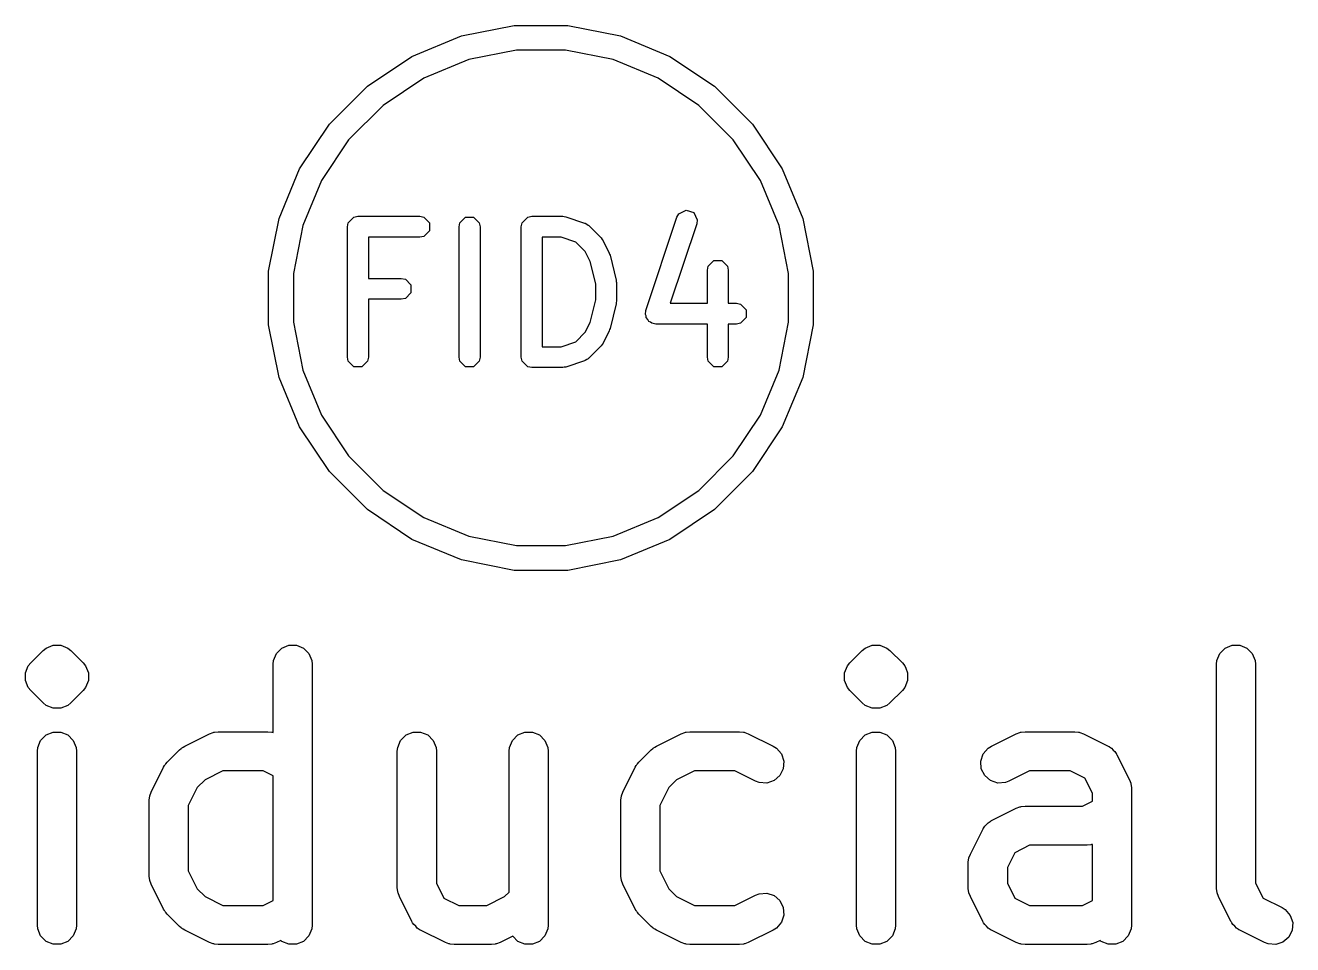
# Model space of a CAD drawing. Header units: inches. Extents: x 4.11 to 10.25, y -6.46 to -1.35.
# Drawn here: x 10.0569 to 10.2484, y -6.4356 to -6.2969 of the extents above; entities that cross this region are included whole.
import ezdxf

# ---------------------------------------------------------------- set-up
doc = ezdxf.new("R2010")
doc.units = ezdxf.units.IN
doc.header["$MEASUREMENT"] = 0
doc.layers.add('BLACK', color=250, linetype='CONTINUOUS')

msp = doc.modelspace()

# ---------------------------------------------------------------- linework, layer by layer
at = {"layer": 'BLACK', "linetype": 'CONTINUOUS'}
for p, q in [((10.12283, -6.29845), (10.13077, -6.29687)), ((10.13077, -6.29687), (10.13888, -6.29687)), ((10.13888, -6.29687), (10.14683, -6.29845)), ((10.11534, -6.30155), (10.12283, -6.29845)), ((10.14683, -6.29845), (10.15431, -6.30155)), ((10.1086, -6.30605), (10.11534, -6.30155)), ((10.13114, -6.30061), (10.12392, -6.30204)), ((10.13851, -6.30061), (10.13114, -6.30061)), ((10.14573, -6.30204), (10.13851, -6.30061)), ((10.15431, -6.30155), (10.16105, -6.30605)), ((10.12392, -6.30204), (10.11711, -6.30486)), ((10.15254, -6.30486), (10.14573, -6.30204)), ((10.11711, -6.30486), (10.11098, -6.30896)), ((10.15867, -6.30896), (10.15254, -6.30486)), ((10.10287, -6.31178), (10.1086, -6.30605)), ((10.16105, -6.30605), (10.16678, -6.31178)), ((10.11098, -6.30896), (10.10577, -6.31416)), ((10.16388, -6.31416), (10.15867, -6.30896)), ((10.09837, -6.31852), (10.10287, -6.31178)), ((10.16678, -6.31178), (10.17128, -6.31852)), ((10.10577, -6.31416), (10.10168, -6.32029)), ((10.16797, -6.32029), (10.16388, -6.31416)), ((10.09527, -6.32601), (10.09837, -6.31852)), ((10.17128, -6.31852), (10.17438, -6.32601)), ((10.10168, -6.32029), (10.09886, -6.3271)), ((10.17079, -6.3271), (10.16797, -6.32029)), ((10.15566, -6.3253), (10.15674, -6.32476)), ((10.15674, -6.32476), (10.15789, -6.32514)), ((10.09369, -6.33396), (10.09527, -6.32601)), ((10.1056, -6.32726), (10.10572, -6.32666)), ((10.10572, -6.32666), (10.10657, -6.32581)), ((10.10657, -6.32581), (10.10717, -6.32569)), ((10.10717, -6.32569), (10.11655, -6.32569)), ((10.11655, -6.32569), (10.11715, -6.32581)), ((10.11715, -6.32581), (10.118, -6.32666)), ((10.118, -6.32666), (10.118, -6.32787)), ((10.12247, -6.32726), (10.12259, -6.32666)), ((10.12259, -6.32666), (10.12344, -6.32581)), ((10.12344, -6.32581), (10.12465, -6.32581)), ((10.12465, -6.32581), (10.1255, -6.32666)), ((10.1255, -6.32666), (10.12562, -6.32726)), ((10.13184, -6.32726), (10.13196, -6.32666)), ((10.13196, -6.32666), (10.13282, -6.32581)), ((10.13282, -6.32581), (10.13342, -6.32569)), ((10.13342, -6.32569), (10.13811, -6.32569)), ((10.13811, -6.32569), (10.13835, -6.32574)), ((10.13835, -6.32574), (10.1386, -6.32577)), ((10.1386, -6.32577), (10.14142, -6.32671)), ((10.15067, -6.33989), (10.15536, -6.32583)), ((10.15536, -6.32583), (10.15566, -6.3253)), ((10.15789, -6.32514), (10.15842, -6.32622)), ((10.15842, -6.32622), (10.15835, -6.32683)), ((10.17438, -6.32601), (10.17596, -6.33396)), ((10.09886, -6.3271), (10.09742, -6.33432)), ((10.1056, -6.34695), (10.1056, -6.32726)), ((10.118, -6.32787), (10.11715, -6.32872)), ((10.12247, -6.34695), (10.12247, -6.32726)), ((10.12562, -6.32726), (10.12562, -6.34695)), ((10.13184, -6.34695), (10.13184, -6.32726)), ((10.14142, -6.32671), (10.14148, -6.32675)), ((10.14148, -6.32675), (10.14152, -6.32675)), ((10.14152, -6.32675), (10.14173, -6.32689)), ((10.14173, -6.32689), (10.14195, -6.32701)), ((10.14195, -6.32701), (10.14197, -6.32704)), ((10.14197, -6.32704), (10.14203, -6.32709)), ((10.14203, -6.32709), (10.14391, -6.32896)), ((10.15835, -6.32683), (10.15435, -6.33881)), ((10.17223, -6.33432), (10.17079, -6.3271)), ((10.11655, -6.32884), (10.10875, -6.32884)), ((10.10875, -6.32884), (10.10875, -6.33506)), ((10.11715, -6.32872), (10.11655, -6.32884)), ((10.13785, -6.32884), (10.13499, -6.32884)), ((10.13499, -6.32884), (10.13499, -6.34538)), ((10.14007, -6.32958), (10.13785, -6.32884)), ((10.1415, -6.33101), (10.14007, -6.32958)), ((10.14391, -6.32896), (10.14405, -6.32917)), ((10.14405, -6.32917), (10.1442, -6.32937)), ((10.1442, -6.32937), (10.14514, -6.33125)), ((10.14224, -6.3325), (10.1415, -6.33101)), ((10.14514, -6.33125), (10.14518, -6.33141)), ((10.14518, -6.33141), (10.14526, -6.33157)), ((10.14526, -6.33157), (10.1462, -6.33532)), ((10.16009, -6.33322), (10.16094, -6.33237)), ((10.16094, -6.33237), (10.16214, -6.33237)), ((10.16214, -6.33237), (10.163, -6.33322)), ((10.09369, -6.33432), (10.09369, -6.33396)), ((10.09369, -6.34206), (10.09369, -6.33432)), ((10.09742, -6.33432), (10.09742, -6.34169)), ((10.14309, -6.3359), (10.14224, -6.3325)), ((10.15997, -6.33383), (10.16009, -6.33322)), ((10.15997, -6.33881), (10.15997, -6.33383)), ((10.163, -6.33322), (10.16312, -6.33383)), ((10.16312, -6.33383), (10.16312, -6.33881)), ((10.17223, -6.34169), (10.17223, -6.33432)), ((10.17596, -6.33396), (10.17596, -6.34206)), ((10.10875, -6.33506), (10.11373, -6.33506)), ((10.11373, -6.33506), (10.11434, -6.33518)), ((10.11434, -6.33518), (10.11519, -6.33604)), ((10.11519, -6.33604), (10.11519, -6.33724)), ((10.14309, -6.33832), (10.14309, -6.3359)), ((10.1462, -6.33532), (10.1462, -6.33551)), ((10.1462, -6.33551), (10.14624, -6.3357)), ((10.14624, -6.3357), (10.14624, -6.33851)), ((10.11434, -6.33809), (10.11373, -6.33821)), ((10.11519, -6.33724), (10.11434, -6.33809)), ((10.11373, -6.33821), (10.10875, -6.33821)), ((10.10875, -6.33821), (10.10875, -6.34695)), ((10.14224, -6.34171), (10.14309, -6.33832)), ((10.1462, -6.3389), (10.14526, -6.34264)), ((10.14624, -6.33851), (10.1462, -6.3387)), ((10.1462, -6.3387), (10.1462, -6.3389)), ((10.1506, -6.3405), (10.15067, -6.33989)), ((10.15435, -6.33881), (10.15997, -6.33881)), ((10.16312, -6.33881), (10.16435, -6.33881)), ((10.16435, -6.33881), (10.16496, -6.33893)), ((10.16496, -6.33893), (10.16581, -6.33979)), ((10.16581, -6.33979), (10.16581, -6.34099)), ((10.09742, -6.34169), (10.09886, -6.34892)), ((10.1415, -6.3432), (10.14224, -6.34171)), ((10.15071, -6.34073), (10.1506, -6.3405)), ((10.15071, -6.34099), (10.15071, -6.34073)), ((10.15097, -6.34125), (10.15071, -6.34099)), ((10.15113, -6.34158), (10.15097, -6.34125)), ((10.15138, -6.34166), (10.15113, -6.34158)), ((10.15156, -6.34184), (10.15138, -6.34166)), ((10.15217, -6.34196), (10.15156, -6.34184)), ((10.15997, -6.34196), (10.15217, -6.34196)), ((10.15997, -6.34695), (10.15997, -6.34196)), ((10.16435, -6.34196), (10.16312, -6.34196)), ((10.16312, -6.34196), (10.16312, -6.34695)), ((10.16496, -6.34184), (10.16435, -6.34196)), ((10.16581, -6.34099), (10.16496, -6.34184)), ((10.17079, -6.34892), (10.17223, -6.34169)), ((10.09527, -6.35001), (10.09369, -6.34206)), ((10.14007, -6.34464), (10.1415, -6.3432)), ((10.14514, -6.34297), (10.1442, -6.34484)), ((10.14518, -6.3428), (10.14514, -6.34297)), ((10.14526, -6.34264), (10.14518, -6.3428)), ((10.17596, -6.34206), (10.17438, -6.35001)), ((10.13499, -6.34538), (10.13785, -6.34538)), ((10.13785, -6.34538), (10.14007, -6.34464)), ((10.14391, -6.34525), (10.14203, -6.34713)), ((10.14405, -6.34504), (10.14391, -6.34525)), ((10.1442, -6.34484), (10.14405, -6.34504)), ((10.10572, -6.34755), (10.1056, -6.34695)), ((10.10657, -6.3484), (10.10572, -6.34755)), ((10.10863, -6.34755), (10.10778, -6.3484)), ((10.10875, -6.34695), (10.10863, -6.34755)), ((10.12259, -6.34755), (10.12247, -6.34695)), ((10.12344, -6.3484), (10.12259, -6.34755)), ((10.1255, -6.34755), (10.12465, -6.3484)), ((10.12562, -6.34695), (10.1255, -6.34755)), ((10.13196, -6.34755), (10.13184, -6.34695)), ((10.13282, -6.3484), (10.13196, -6.34755)), ((10.14142, -6.34751), (10.1386, -6.34844)), ((10.14148, -6.34747), (10.14142, -6.34751)), ((10.14152, -6.34747), (10.14148, -6.34747)), ((10.14173, -6.34733), (10.14152, -6.34747)), ((10.14195, -6.3472), (10.14173, -6.34733)), ((10.14197, -6.34717), (10.14195, -6.3472)), ((10.14203, -6.34713), (10.14197, -6.34717)), ((10.16009, -6.34755), (10.15997, -6.34695)), ((10.16094, -6.3484), (10.16009, -6.34755)), ((10.163, -6.34755), (10.16214, -6.3484)), ((10.16312, -6.34695), (10.163, -6.34755)), ((10.09886, -6.34892), (10.10168, -6.35572)), ((10.10778, -6.3484), (10.10657, -6.3484)), ((10.12465, -6.3484), (10.12344, -6.3484)), ((10.13342, -6.34852), (10.13282, -6.3484)), ((10.13811, -6.34852), (10.13342, -6.34852)), ((10.13835, -6.34848), (10.13811, -6.34852)), ((10.1386, -6.34844), (10.13835, -6.34848)), ((10.16214, -6.3484), (10.16094, -6.3484)), ((10.16797, -6.35572), (10.17079, -6.34892)), ((10.09837, -6.35749), (10.09527, -6.35001)), ((10.17438, -6.35001), (10.17128, -6.35749)), ((10.10168, -6.35572), (10.10577, -6.36185)), ((10.16388, -6.36185), (10.16797, -6.35572)), ((10.10287, -6.36423), (10.09837, -6.35749)), ((10.17128, -6.35749), (10.16678, -6.36423)), ((10.10577, -6.36185), (10.11098, -6.36706)), ((10.15867, -6.36706), (10.16388, -6.36185)), ((10.1086, -6.36996), (10.10287, -6.36423)), ((10.16678, -6.36423), (10.16105, -6.36996)), ((10.11098, -6.36706), (10.11711, -6.37115)), ((10.15254, -6.37115), (10.15867, -6.36706)), ((10.11534, -6.37446), (10.1086, -6.36996)), ((10.16105, -6.36996), (10.15431, -6.37446)), ((10.11711, -6.37115), (10.12392, -6.37397)), ((10.14573, -6.37397), (10.15254, -6.37115)), ((10.12283, -6.37757), (10.11534, -6.37446)), ((10.12392, -6.37397), (10.13114, -6.37541)), ((10.13851, -6.37541), (10.14573, -6.37397)), ((10.15431, -6.37446), (10.14683, -6.37757)), ((10.13114, -6.37541), (10.13851, -6.37541)), ((10.13077, -6.37915), (10.12283, -6.37757)), ((10.14683, -6.37757), (10.13888, -6.37915)), ((10.13888, -6.37915), (10.13077, -6.37915)), ((10.05775, -6.3931), (10.05962, -6.39123)), ((10.05962, -6.39123), (10.06007, -6.39086)), ((10.06007, -6.39086), (10.06113, -6.39042)), ((10.06113, -6.39042), (10.06229, -6.39042)), ((10.06229, -6.39042), (10.06229, -6.39042)), ((10.06229, -6.39042), (10.06335, -6.39086)), ((10.06335, -6.39086), (10.0638, -6.39123)), ((10.0638, -6.39123), (10.06567, -6.3931)), ((10.09443, -6.39274), (10.09487, -6.39167)), ((10.09487, -6.39167), (10.09569, -6.39086)), ((10.09569, -6.39086), (10.09675, -6.39042)), ((10.09675, -6.39042), (10.09791, -6.39042)), ((10.09791, -6.39042), (10.09897, -6.39086)), ((10.09897, -6.39086), (10.09978, -6.39167)), ((10.09978, -6.39167), (10.10023, -6.39274)), ((10.18148, -6.3931), (10.18336, -6.39123)), ((10.18336, -6.39123), (10.1838, -6.39086)), ((10.1838, -6.39086), (10.18487, -6.39042)), ((10.18487, -6.39042), (10.18602, -6.39042)), ((10.18602, -6.39042), (10.18602, -6.39042)), ((10.18602, -6.39042), (10.18708, -6.39086)), ((10.18708, -6.39086), (10.18753, -6.39123)), ((10.18753, -6.39123), (10.18941, -6.3931)), ((10.23692, -6.39274), (10.23736, -6.39167)), ((10.23736, -6.39167), (10.23817, -6.39086)), ((10.23817, -6.39086), (10.23924, -6.39042)), ((10.23924, -6.39042), (10.24039, -6.39042)), ((10.24039, -6.39042), (10.24145, -6.39086)), ((10.24145, -6.39086), (10.24227, -6.39167)), ((10.24227, -6.39167), (10.24271, -6.39274)), ((10.05694, -6.39461), (10.05738, -6.39355)), ((10.05738, -6.39355), (10.05775, -6.3931)), ((10.06567, -6.3931), (10.06604, -6.39355)), ((10.06604, -6.39355), (10.06618, -6.39389)), ((10.09438, -6.39331), (10.09443, -6.39274)), ((10.09438, -6.4036), (10.09438, -6.39331)), ((10.10023, -6.39274), (10.10028, -6.39331)), ((10.10028, -6.39331), (10.10028, -6.43269)), ((10.18067, -6.39461), (10.18111, -6.39355)), ((10.18111, -6.39355), (10.18148, -6.3931)), ((10.18941, -6.3931), (10.18977, -6.39355)), ((10.18977, -6.39355), (10.18992, -6.39389)), ((10.23686, -6.39331), (10.23692, -6.39274)), ((10.23686, -6.42706), (10.23686, -6.39331)), ((10.24271, -6.39274), (10.24276, -6.39331)), ((10.24276, -6.39331), (10.24276, -6.42636)), ((10.05694, -6.39577), (10.05694, -6.39461)), ((10.06618, -6.39389), (10.06648, -6.39461)), ((10.06648, -6.39461), (10.06648, -6.39577)), ((10.18067, -6.39577), (10.18067, -6.39461)), ((10.18992, -6.39389), (10.19021, -6.39461)), ((10.19021, -6.39461), (10.19021, -6.39577)), ((10.05738, -6.39683), (10.05694, -6.39577)), ((10.05775, -6.39728), (10.05738, -6.39683)), ((10.05962, -6.39915), (10.05775, -6.39728)), ((10.06567, -6.39728), (10.0638, -6.39915)), ((10.06604, -6.39683), (10.06567, -6.39728)), ((10.06648, -6.39577), (10.06604, -6.39683)), ((10.18111, -6.39683), (10.18067, -6.39577)), ((10.18148, -6.39728), (10.18111, -6.39683)), ((10.18336, -6.39915), (10.18148, -6.39728)), ((10.18941, -6.39728), (10.18753, -6.39915)), ((10.18977, -6.39683), (10.18941, -6.39728)), ((10.19021, -6.39577), (10.18977, -6.39683)), ((10.06007, -6.39952), (10.05962, -6.39915)), ((10.0638, -6.39915), (10.06335, -6.39952)), ((10.1838, -6.39952), (10.18336, -6.39915)), ((10.18753, -6.39915), (10.18708, -6.39952)), ((10.06113, -6.39996), (10.06007, -6.39952)), ((10.06229, -6.39996), (10.06113, -6.39996)), ((10.06113, -6.39996), (10.06113, -6.39996)), ((10.06335, -6.39952), (10.06229, -6.39996)), ((10.06229, -6.39996), (10.06229, -6.39996)), ((10.18487, -6.39996), (10.1838, -6.39952)), ((10.18602, -6.39996), (10.18487, -6.39996)), ((10.18487, -6.39996), (10.18487, -6.39996)), ((10.18708, -6.39952), (10.18602, -6.39996)), ((10.18602, -6.39996), (10.18602, -6.39996)), ((10.05881, -6.40586), (10.05925, -6.4048)), ((10.05925, -6.4048), (10.06007, -6.40398)), ((10.06007, -6.40398), (10.06113, -6.40354)), ((10.06113, -6.40354), (10.06229, -6.40354)), ((10.06229, -6.40354), (10.06335, -6.40398)), ((10.06335, -6.40398), (10.06416, -6.4048)), ((10.06416, -6.4048), (10.06461, -6.40586)), ((10.08101, -6.40567), (10.08476, -6.4038)), ((10.08476, -6.4038), (10.0853, -6.40359)), ((10.0853, -6.40359), (10.08541, -6.40358)), ((10.08541, -6.40358), (10.08551, -6.40354)), ((10.08551, -6.40354), (10.08608, -6.40349)), ((10.08608, -6.40349), (10.09358, -6.40349)), ((10.09358, -6.40349), (10.09416, -6.40354)), ((10.09416, -6.40354), (10.09425, -6.40358)), ((10.09425, -6.40358), (10.09436, -6.40359)), ((10.09436, -6.40359), (10.09438, -6.4036)), ((10.11318, -6.40586), (10.11362, -6.4048)), ((10.11362, -6.4048), (10.11444, -6.40398)), ((10.11444, -6.40398), (10.1155, -6.40354)), ((10.1155, -6.40354), (10.11665, -6.40354)), ((10.11665, -6.40354), (10.11772, -6.40398)), ((10.11772, -6.40398), (10.11853, -6.4048)), ((10.11853, -6.4048), (10.11897, -6.40586)), ((10.13005, -6.40586), (10.1305, -6.4048)), ((10.1305, -6.4048), (10.13131, -6.40398)), ((10.13131, -6.40398), (10.13237, -6.40354)), ((10.13237, -6.40354), (10.13353, -6.40354)), ((10.13353, -6.40354), (10.13459, -6.40398)), ((10.13459, -6.40398), (10.13541, -6.4048)), ((10.13541, -6.4048), (10.13585, -6.40586)), ((10.15225, -6.40567), (10.156, -6.4038)), ((10.156, -6.4038), (10.15654, -6.40359)), ((10.15654, -6.40359), (10.15665, -6.40358)), ((10.15665, -6.40358), (10.15675, -6.40354)), ((10.15675, -6.40354), (10.15732, -6.40349)), ((10.15732, -6.40349), (10.16482, -6.40349)), ((10.16482, -6.40349), (10.1654, -6.40354)), ((10.1654, -6.40354), (10.1655, -6.40358)), ((10.1655, -6.40358), (10.1656, -6.40359)), ((10.1656, -6.40359), (10.16614, -6.4038)), ((10.16614, -6.4038), (10.16989, -6.40567)), ((10.18255, -6.40586), (10.18299, -6.4048)), ((10.18299, -6.4048), (10.1838, -6.40398)), ((10.1838, -6.40398), (10.18487, -6.40354)), ((10.18487, -6.40354), (10.18602, -6.40354)), ((10.18602, -6.40354), (10.18708, -6.40398)), ((10.18708, -6.40398), (10.1879, -6.4048)), ((10.1879, -6.4048), (10.18834, -6.40586)), ((10.20287, -6.40567), (10.20662, -6.4038)), ((10.20662, -6.4038), (10.20716, -6.40359)), ((10.20716, -6.40359), (10.20727, -6.40358)), ((10.20727, -6.40358), (10.20736, -6.40354)), ((10.20736, -6.40354), (10.20794, -6.40349)), ((10.20794, -6.40349), (10.21544, -6.40349)), ((10.21544, -6.40349), (10.21602, -6.40354)), ((10.21602, -6.40354), (10.21611, -6.40358)), ((10.21611, -6.40358), (10.21622, -6.40359)), ((10.21622, -6.40359), (10.21676, -6.4038)), ((10.21676, -6.4038), (10.22051, -6.40567)), ((10.05876, -6.40644), (10.05881, -6.40586)), ((10.05876, -6.43269), (10.05876, -6.40644)), ((10.06461, -6.40586), (10.06466, -6.40644)), ((10.06466, -6.40644), (10.06466, -6.43269)), ((10.07837, -6.4081), (10.08024, -6.40623)), ((10.08024, -6.40623), (10.08047, -6.40604)), ((10.08047, -6.40604), (10.08052, -6.40598)), ((10.08052, -6.40598), (10.08061, -6.40592)), ((10.08061, -6.40592), (10.08069, -6.40586)), ((10.08069, -6.40586), (10.08076, -6.40583)), ((10.08076, -6.40583), (10.08101, -6.40567)), ((10.11312, -6.40644), (10.11318, -6.40586)), ((10.11312, -6.42706), (10.11312, -6.40644)), ((10.11897, -6.40586), (10.11903, -6.40644)), ((10.11903, -6.40644), (10.11903, -6.42636)), ((10.13, -6.40644), (10.13005, -6.40586)), ((10.13, -6.42771), (10.13, -6.40644)), ((10.13585, -6.40586), (10.1359, -6.40644)), ((10.1359, -6.40644), (10.1359, -6.43269)), ((10.14961, -6.4081), (10.15148, -6.40623)), ((10.15148, -6.40623), (10.15171, -6.40604)), ((10.15171, -6.40604), (10.15176, -6.40598)), ((10.15176, -6.40598), (10.15185, -6.40592)), ((10.15185, -6.40592), (10.15193, -6.40586)), ((10.15193, -6.40586), (10.152, -6.40583)), ((10.152, -6.40583), (10.15225, -6.40567)), ((10.16989, -6.40567), (10.17038, -6.40598)), ((10.17038, -6.40598), (10.17114, -6.40685)), ((10.17114, -6.40685), (10.1715, -6.40794)), ((10.18249, -6.40644), (10.18255, -6.40586)), ((10.18249, -6.43269), (10.18249, -6.40644)), ((10.18834, -6.40586), (10.1884, -6.40644)), ((10.1884, -6.40644), (10.1884, -6.43269)), ((10.20126, -6.40794), (10.20163, -6.40685)), ((10.20163, -6.40685), (10.20238, -6.40598)), ((10.20238, -6.40598), (10.20287, -6.40567)), ((10.22051, -6.40567), (10.22061, -6.40573)), ((10.22061, -6.40573), (10.22065, -6.40575)), ((10.22065, -6.40575), (10.22071, -6.4058)), ((10.22071, -6.4058), (10.221, -6.40598)), ((10.221, -6.40598), (10.22124, -6.40626)), ((10.22124, -6.40626), (10.22152, -6.4065)), ((10.22152, -6.4065), (10.22171, -6.40679)), ((10.22171, -6.40679), (10.22175, -6.40685)), ((10.22175, -6.40685), (10.22177, -6.4069)), ((10.22177, -6.4069), (10.22183, -6.40699)), ((10.22183, -6.40699), (10.22371, -6.41074)), ((10.07594, -6.41262), (10.07782, -6.40887)), ((10.07782, -6.40887), (10.07797, -6.40862)), ((10.07797, -6.40862), (10.078, -6.40855)), ((10.078, -6.40855), (10.07807, -6.40847)), ((10.07807, -6.40847), (10.07812, -6.40838)), ((10.07812, -6.40838), (10.07818, -6.40833)), ((10.07818, -6.40833), (10.07837, -6.4081)), ((10.14718, -6.41262), (10.14906, -6.40887)), ((10.14906, -6.40887), (10.14921, -6.40862)), ((10.14921, -6.40862), (10.14924, -6.40855)), ((10.14924, -6.40855), (10.14931, -6.40847)), ((10.14931, -6.40847), (10.14937, -6.40838)), ((10.14937, -6.40838), (10.14942, -6.40833)), ((10.14942, -6.40833), (10.14961, -6.4081)), ((10.1715, -6.40794), (10.17142, -6.40909)), ((10.20134, -6.40909), (10.20126, -6.40794)), ((10.08408, -6.41074), (10.08288, -6.41194)), ((10.08678, -6.40939), (10.08408, -6.41074)), ((10.09288, -6.40939), (10.08678, -6.40939)), ((10.09438, -6.41014), (10.09288, -6.40939)), ((10.09438, -6.42899), (10.09438, -6.41014)), ((10.15532, -6.41074), (10.15412, -6.41194)), ((10.15802, -6.40939), (10.15532, -6.41074)), ((10.16412, -6.40939), (10.15802, -6.40939)), ((10.16725, -6.41095), (10.16412, -6.40939)), ((10.17003, -6.41088), (10.16894, -6.41124)), ((10.1709, -6.41012), (10.17003, -6.41088)), ((10.17142, -6.40909), (10.1709, -6.41012)), ((10.20186, -6.41012), (10.20134, -6.40909)), ((10.20273, -6.41088), (10.20186, -6.41012)), ((10.20382, -6.41124), (10.20273, -6.41088)), ((10.20864, -6.40939), (10.20551, -6.41095)), ((10.21474, -6.40939), (10.20864, -6.40939)), ((10.21699, -6.41051), (10.21474, -6.40939)), ((10.21811, -6.41276), (10.21699, -6.41051)), ((10.22371, -6.41074), (10.22391, -6.41128)), ((10.07573, -6.41316), (10.07594, -6.41262)), ((10.08288, -6.41194), (10.08153, -6.41463)), ((10.14698, -6.41316), (10.14718, -6.41262)), ((10.15412, -6.41194), (10.15278, -6.41463)), ((10.16779, -6.41116), (10.16725, -6.41095)), ((10.16894, -6.41124), (10.16779, -6.41116)), ((10.20497, -6.41116), (10.20382, -6.41124)), ((10.20551, -6.41095), (10.20497, -6.41116)), ((10.21811, -6.41399), (10.21811, -6.41276)), ((10.22391, -6.41128), (10.22392, -6.41139)), ((10.22392, -6.41139), (10.22396, -6.41149)), ((10.22396, -6.41149), (10.22402, -6.41206)), ((10.22402, -6.41206), (10.22402, -6.43269)), ((10.07563, -6.41394), (10.07569, -6.41336)), ((10.07563, -6.42519), (10.07563, -6.41394)), ((10.07569, -6.41336), (10.07573, -6.41326)), ((10.07573, -6.41326), (10.07573, -6.41316)), ((10.08153, -6.41463), (10.08153, -6.42449)), ((10.14687, -6.41394), (10.14693, -6.41336)), ((10.14687, -6.42519), (10.14687, -6.41394)), ((10.14693, -6.41336), (10.14697, -6.41326)), ((10.14697, -6.41326), (10.14698, -6.41316)), ((10.15278, -6.41463), (10.15278, -6.42449)), ((10.21662, -6.41473), (10.21811, -6.41399)), ((10.20287, -6.41692), (10.20662, -6.41505)), ((10.20662, -6.41505), (10.20716, -6.41484)), ((10.20716, -6.41484), (10.20727, -6.41483)), ((10.20727, -6.41483), (10.20736, -6.41479)), ((10.20736, -6.41479), (10.20794, -6.41473)), ((10.20794, -6.41473), (10.21662, -6.41473)), ((10.19968, -6.42199), (10.20155, -6.41824)), ((10.20155, -6.41824), (10.20161, -6.41814)), ((10.20161, -6.41814), (10.20163, -6.4181)), ((10.20163, -6.4181), (10.20168, -6.41804)), ((10.20168, -6.41804), (10.20186, -6.41775)), ((10.20186, -6.41775), (10.20214, -6.41751)), ((10.20214, -6.41751), (10.20238, -6.41723)), ((10.20238, -6.41723), (10.20267, -6.41705)), ((10.20267, -6.41705), (10.20273, -6.417)), ((10.20273, -6.417), (10.20277, -6.41698)), ((10.20277, -6.41698), (10.20287, -6.41692)), ((10.19947, -6.42253), (10.19968, -6.42199)), ((10.20639, -6.42176), (10.20527, -6.42401)), ((10.20864, -6.42064), (10.20639, -6.42176)), ((10.21731, -6.42064), (10.20864, -6.42064)), ((10.21789, -6.42058), (10.21731, -6.42064)), ((10.21799, -6.42054), (10.21789, -6.42058)), ((10.21809, -6.42053), (10.21799, -6.42054)), ((10.21811, -6.42053), (10.21809, -6.42053)), ((10.21811, -6.42899), (10.21811, -6.42053)), ((10.19936, -6.42331), (10.19942, -6.42274)), ((10.19936, -6.42706), (10.19936, -6.42331)), ((10.19942, -6.42274), (10.19946, -6.42264)), ((10.19946, -6.42264), (10.19947, -6.42253)), ((10.20527, -6.42401), (10.20527, -6.42636)), ((10.07569, -6.42576), (10.07563, -6.42519)), ((10.07573, -6.42586), (10.07569, -6.42576)), ((10.07573, -6.42597), (10.07573, -6.42586)), ((10.07594, -6.42651), (10.07573, -6.42597)), ((10.08153, -6.42449), (10.08288, -6.42719)), ((10.14693, -6.42576), (10.14687, -6.42519)), ((10.14697, -6.42586), (10.14693, -6.42576)), ((10.14698, -6.42597), (10.14697, -6.42586)), ((10.14718, -6.42651), (10.14698, -6.42597)), ((10.15278, -6.42449), (10.15412, -6.42719)), ((10.07782, -6.43026), (10.07594, -6.42651)), ((10.08288, -6.42719), (10.08408, -6.42838)), ((10.11318, -6.42764), (10.11312, -6.42706)), ((10.11322, -6.42773), (10.11318, -6.42764)), ((10.11323, -6.42784), (10.11322, -6.42773)), ((10.11344, -6.42838), (10.11323, -6.42784)), ((10.11903, -6.42636), (10.12015, -6.42861)), ((10.12933, -6.42838), (10.13, -6.42771)), ((10.14906, -6.43026), (10.14718, -6.42651)), ((10.15412, -6.42719), (10.15532, -6.42838)), ((10.16725, -6.42817), (10.16779, -6.42796)), ((10.16779, -6.42796), (10.16894, -6.42788)), ((10.16894, -6.42788), (10.17003, -6.42824)), ((10.19942, -6.42764), (10.19936, -6.42706)), ((10.19946, -6.42773), (10.19942, -6.42764)), ((10.19947, -6.42784), (10.19946, -6.42773)), ((10.19968, -6.42838), (10.19947, -6.42784)), ((10.20527, -6.42636), (10.20639, -6.42861)), ((10.23692, -6.42764), (10.23686, -6.42706)), ((10.23696, -6.42773), (10.23692, -6.42764)), ((10.23696, -6.42784), (10.23696, -6.42773)), ((10.23717, -6.42838), (10.23696, -6.42784)), ((10.24276, -6.42636), (10.24389, -6.42861)), ((10.08408, -6.42838), (10.08678, -6.42973)), ((10.08678, -6.42973), (10.09288, -6.42973)), ((10.09288, -6.42973), (10.09438, -6.42899)), ((10.11531, -6.43213), (10.11344, -6.42838)), ((10.12015, -6.42861), (10.1224, -6.42973)), ((10.1224, -6.42973), (10.12663, -6.42973)), ((10.12663, -6.42973), (10.12933, -6.42838)), ((10.15532, -6.42838), (10.15802, -6.42973)), ((10.15802, -6.42973), (10.16412, -6.42973)), ((10.16412, -6.42973), (10.16725, -6.42817)), ((10.17003, -6.42824), (10.1709, -6.429)), ((10.1709, -6.429), (10.17142, -6.43003)), ((10.17142, -6.43003), (10.1715, -6.43118)), ((10.20155, -6.43213), (10.19968, -6.42838)), ((10.20639, -6.42861), (10.20864, -6.42973)), ((10.20864, -6.42973), (10.21662, -6.42973)), ((10.21662, -6.42973), (10.21811, -6.42899)), ((10.23905, -6.43213), (10.23717, -6.42838)), ((10.24389, -6.42861), (10.24676, -6.43004)), ((10.24676, -6.43004), (10.24725, -6.43035)), ((10.07797, -6.4305), (10.07782, -6.43026)), ((10.078, -6.43058), (10.07797, -6.4305)), ((10.07807, -6.43066), (10.078, -6.43058)), ((10.07812, -6.43075), (10.07807, -6.43066)), ((10.07818, -6.4308), (10.07812, -6.43075)), ((10.07837, -6.43102), (10.07818, -6.4308)), ((10.08024, -6.4329), (10.07837, -6.43102)), ((10.14921, -6.4305), (10.14906, -6.43026)), ((10.14924, -6.43058), (10.14921, -6.4305)), ((10.14931, -6.43066), (10.14924, -6.43058)), ((10.14937, -6.43075), (10.14931, -6.43066)), ((10.14942, -6.4308), (10.14937, -6.43075)), ((10.14961, -6.43102), (10.14942, -6.4308)), ((10.15148, -6.4329), (10.14961, -6.43102)), ((10.1715, -6.43118), (10.17114, -6.43227)), ((10.24725, -6.43035), (10.248, -6.43122)), ((10.248, -6.43122), (10.24837, -6.43232)), ((10.05881, -6.43326), (10.05876, -6.43269)), ((10.05925, -6.43433), (10.05881, -6.43326)), ((10.06461, -6.43326), (10.06416, -6.43433)), ((10.06466, -6.43269), (10.06461, -6.43326)), ((10.08047, -6.43308), (10.08024, -6.4329)), ((10.08052, -6.43314), (10.08047, -6.43308)), ((10.08061, -6.4332), (10.08052, -6.43314)), ((10.08069, -6.43327), (10.08061, -6.4332)), ((10.08076, -6.4333), (10.08069, -6.43327)), ((10.08101, -6.43345), (10.08076, -6.4333)), ((10.08476, -6.43533), (10.08101, -6.43345)), ((10.10023, -6.43326), (10.09978, -6.43433)), ((10.10028, -6.43269), (10.10023, -6.43326)), ((10.11537, -6.43223), (10.11531, -6.43213)), ((10.11539, -6.43227), (10.11537, -6.43223)), ((10.11544, -6.43233), (10.11539, -6.43227)), ((10.11562, -6.43262), (10.11544, -6.43233)), ((10.1159, -6.43286), (10.11562, -6.43262)), ((10.11614, -6.43314), (10.1159, -6.43286)), ((10.11643, -6.43333), (10.11614, -6.43314)), ((10.11649, -6.43338), (10.11643, -6.43333)), ((10.11654, -6.43339), (10.11649, -6.43338)), ((10.11663, -6.43345), (10.11654, -6.43339)), ((10.12038, -6.43533), (10.11663, -6.43345)), ((10.13585, -6.43326), (10.13541, -6.43433)), ((10.1359, -6.43269), (10.13585, -6.43326)), ((10.15171, -6.43308), (10.15148, -6.4329)), ((10.15176, -6.43314), (10.15171, -6.43308)), ((10.15185, -6.4332), (10.15176, -6.43314)), ((10.15193, -6.43327), (10.15185, -6.4332)), ((10.152, -6.4333), (10.15193, -6.43327)), ((10.15225, -6.43345), (10.152, -6.4333)), ((10.156, -6.43533), (10.15225, -6.43345)), ((10.16989, -6.43345), (10.16614, -6.43533)), ((10.17038, -6.43314), (10.16989, -6.43345)), ((10.17114, -6.43227), (10.17038, -6.43314)), ((10.18255, -6.43326), (10.18249, -6.43269)), ((10.18299, -6.43433), (10.18255, -6.43326)), ((10.18834, -6.43326), (10.1879, -6.43433)), ((10.1884, -6.43269), (10.18834, -6.43326)), ((10.20161, -6.43223), (10.20155, -6.43213)), ((10.20163, -6.43227), (10.20161, -6.43223)), ((10.20168, -6.43233), (10.20163, -6.43227)), ((10.20186, -6.43262), (10.20168, -6.43233)), ((10.20214, -6.43286), (10.20186, -6.43262)), ((10.20238, -6.43314), (10.20214, -6.43286)), ((10.20267, -6.43333), (10.20238, -6.43314)), ((10.20273, -6.43338), (10.20267, -6.43333)), ((10.20277, -6.43339), (10.20273, -6.43338)), ((10.20287, -6.43345), (10.20277, -6.43339)), ((10.20662, -6.43533), (10.20287, -6.43345)), ((10.22396, -6.43326), (10.22352, -6.43433)), ((10.22402, -6.43269), (10.22396, -6.43326)), ((10.23911, -6.43223), (10.23905, -6.43213)), ((10.23912, -6.43227), (10.23911, -6.43223)), ((10.23917, -6.43233), (10.23912, -6.43227)), ((10.23935, -6.43262), (10.23917, -6.43233)), ((10.23963, -6.43286), (10.23935, -6.43262)), ((10.23988, -6.43314), (10.23963, -6.43286)), ((10.24017, -6.43333), (10.23988, -6.43314)), ((10.24022, -6.43338), (10.24017, -6.43333)), ((10.24027, -6.43339), (10.24022, -6.43338)), ((10.24037, -6.43345), (10.24027, -6.43339)), ((10.24412, -6.43533), (10.24037, -6.43345)), ((10.24828, -6.43346), (10.24777, -6.4345)), ((10.24837, -6.43232), (10.24828, -6.43346)), ((10.06007, -6.43514), (10.05925, -6.43433)), ((10.06113, -6.43558), (10.06007, -6.43514)), ((10.06229, -6.43558), (10.06113, -6.43558)), ((10.06335, -6.43514), (10.06229, -6.43558)), ((10.06416, -6.43433), (10.06335, -6.43514)), ((10.0853, -6.43553), (10.08476, -6.43533)), ((10.08541, -6.43554), (10.0853, -6.43553)), ((10.08551, -6.43558), (10.08541, -6.43554)), ((10.08608, -6.43564), (10.08551, -6.43558)), ((10.09358, -6.43564), (10.08608, -6.43564)), ((10.09416, -6.43558), (10.09358, -6.43564)), ((10.09425, -6.43554), (10.09416, -6.43558)), ((10.09436, -6.43553), (10.09425, -6.43554)), ((10.0949, -6.43533), (10.09436, -6.43553)), ((10.09555, -6.435), (10.0949, -6.43533)), ((10.09569, -6.43514), (10.09555, -6.435)), ((10.09675, -6.43558), (10.09569, -6.43514)), ((10.09791, -6.43558), (10.09675, -6.43558)), ((10.09897, -6.43514), (10.09791, -6.43558)), ((10.09978, -6.43433), (10.09897, -6.43514)), ((10.12092, -6.43553), (10.12038, -6.43533)), ((10.12103, -6.43554), (10.12092, -6.43553)), ((10.12113, -6.43558), (10.12103, -6.43554)), ((10.1217, -6.43564), (10.12113, -6.43558)), ((10.12733, -6.43564), (10.1217, -6.43564)), ((10.1279, -6.43558), (10.12733, -6.43564)), ((10.128, -6.43554), (10.1279, -6.43558)), ((10.12811, -6.43553), (10.128, -6.43554)), ((10.12865, -6.43533), (10.12811, -6.43553)), ((10.13055, -6.43438), (10.12865, -6.43533)), ((10.13131, -6.43514), (10.13055, -6.43438)), ((10.13237, -6.43558), (10.13131, -6.43514)), ((10.13353, -6.43558), (10.13237, -6.43558)), ((10.13459, -6.43514), (10.13353, -6.43558)), ((10.13541, -6.43433), (10.13459, -6.43514)), ((10.15654, -6.43553), (10.156, -6.43533)), ((10.15665, -6.43554), (10.15654, -6.43553)), ((10.15675, -6.43558), (10.15665, -6.43554)), ((10.15732, -6.43564), (10.15675, -6.43558)), ((10.16482, -6.43564), (10.15732, -6.43564)), ((10.1654, -6.43558), (10.16482, -6.43564)), ((10.1655, -6.43554), (10.1654, -6.43558)), ((10.1656, -6.43553), (10.1655, -6.43554)), ((10.16614, -6.43533), (10.1656, -6.43553)), ((10.1838, -6.43514), (10.18299, -6.43433)), ((10.18487, -6.43558), (10.1838, -6.43514)), ((10.18602, -6.43558), (10.18487, -6.43558)), ((10.18708, -6.43514), (10.18602, -6.43558)), ((10.1879, -6.43433), (10.18708, -6.43514)), ((10.20716, -6.43553), (10.20662, -6.43533)), ((10.20727, -6.43554), (10.20716, -6.43553)), ((10.20736, -6.43558), (10.20727, -6.43554)), ((10.20794, -6.43564), (10.20736, -6.43558)), ((10.21731, -6.43564), (10.20794, -6.43564)), ((10.21789, -6.43558), (10.21731, -6.43564)), ((10.21799, -6.43554), (10.21789, -6.43558)), ((10.21809, -6.43553), (10.21799, -6.43554)), ((10.21864, -6.43533), (10.21809, -6.43553)), ((10.21928, -6.435), (10.21864, -6.43533)), ((10.21942, -6.43514), (10.21928, -6.435)), ((10.22049, -6.43558), (10.21942, -6.43514)), ((10.22164, -6.43558), (10.22049, -6.43558)), ((10.2227, -6.43514), (10.22164, -6.43558)), ((10.22352, -6.43433), (10.2227, -6.43514)), ((10.24466, -6.43553), (10.24412, -6.43533)), ((10.24581, -6.43561), (10.24466, -6.43553)), ((10.2469, -6.43525), (10.24581, -6.43561)), ((10.24777, -6.4345), (10.2469, -6.43525))]:
    msp.add_line(p, q, dxfattribs=at)

doc.saveas('drawing.dxf')
